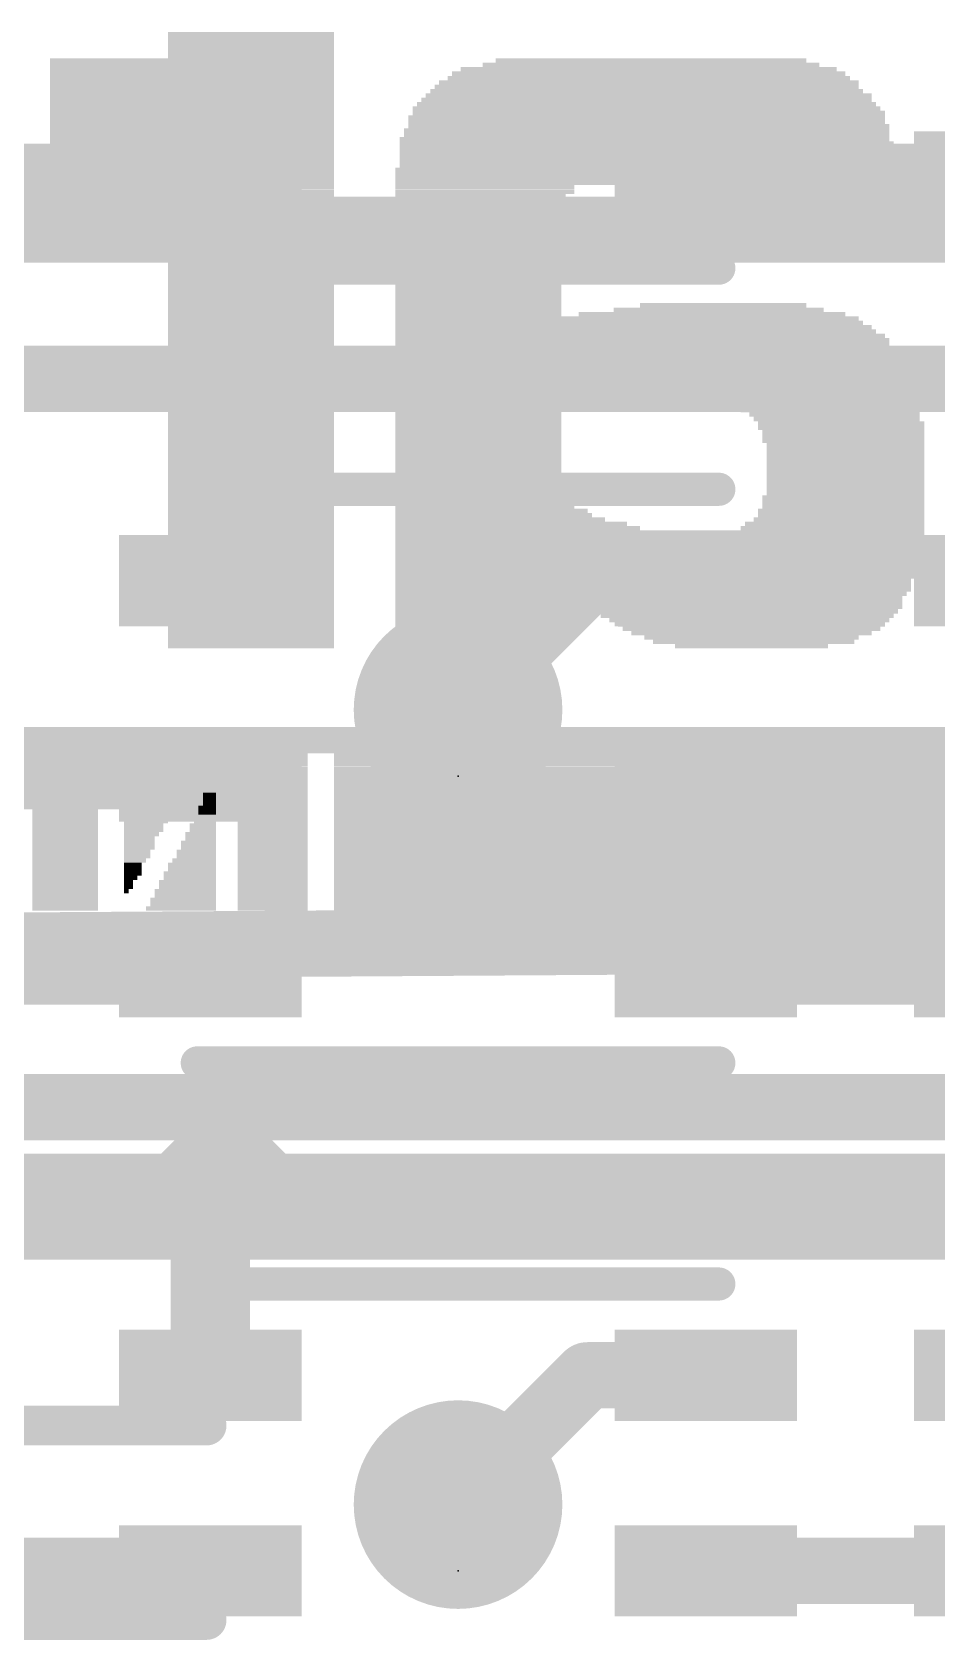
# Model space of a CAD drawing. Extents: x -5.1 to 30.5, y -0.1 to 25.5.
# Drawn here: x 9.54 to 13.01, y 4.82 to 10.98 of the extents above; entities that cross this region are included whole.
import ezdxf

# ---------------------------------------------------------------- set-up
doc = ezdxf.new("R2010")
doc.units = 0
for name, color, linetype in [('1', 12, 'CONTINUOUS'), ('16', 132, 'CONTINUOUS'), ('18', 110, 'CONTINUOUS'), ('21', 40, 'CONTINUOUS'), ('22', 6, 'CONTINUOUS'), ('23', 53, 'CONTINUOUS')]:
    doc.layers.add(name, color=color, linetype=linetype)

# ---------------------------------------------------------------- blocks, each defined once
blk = doc.blocks.new('RECT')
blk.add_solid([(-0.5, -0.5), (0.5, -0.5), (-0.5, 0.5), (0.5, 0.5)])
blk = doc.blocks.new('ROUNDV')
at = {"const_width": 0.5}
blk.add_lwpolyline([(0, -0.25, 1), (0, 0.25, 1), (0, -0.25)], format="xyb", dxfattribs=at)

msp = doc.modelspace()

# ---------------------------------------------------------------- linework, layer by layer
at = {"layer": '1'}
for points, const_width in [([(9.078, 10.426), (10.226, 10.426)], 0.254), ([(12.126, 10.426), (13.274, 10.426)], 0.254), ([(11.176, 8.382), (11.672, 8.878)], 0.254), ([(11.672, 8.878), (12.126, 8.878)], 0.254), ([(9.078, 8.128), (10.226, 8.128)], 0.254), ([(12.126, 8.128), (13.274, 8.128)], 0.254), ([(9.078, 7.378), (10.226, 7.378)], 0.254), ([(13.274, 7.378), (12.126, 7.378)], 0.254), ([(10.287, 6.477), (7.112, 6.477)], 0.4064), ([(13.2715, 6.477), (10.287, 6.477)], 0.4064), ([(10.226, 5.83), (10.226, 6.477)], 0.3048), ([(10.226, 6.477), (10.287, 6.477)], 0.3048), ([(11.176, 5.334), (11.672, 5.83)], 0.254), ([(11.672, 5.83), (12.126, 5.83)], 0.254), ([(9.078, 5.08), (10.226, 5.08)], 0.254), ([(12.126, 5.08), (13.274, 5.08)], 0.254)]:
    msp.add_lwpolyline(points, dxfattribs=dict(at, const_width=const_width))
for points, const_width in [([(10.226, 10.3625, 1), (10.226, 10.4895)], 0.127), ([(12.126, 10.4895, 1), (12.126, 10.3625)], 0.127), ([(11.672, 8.9415, 1), (11.672, 8.8145)], 0.127), ([(11.7169, 8.8331, 1), (11.6271, 8.9229)], 0.127), ([(12.126, 8.8145, 1), (12.126, 8.9415)], 0.127), ([(11.1311, 8.4269, 1), (11.2209, 8.3371)], 0.127), ([(10.226, 8.0645, 1), (10.226, 8.1915)], 0.127), ([(12.126, 8.1915, 1), (12.126, 8.0645)], 0.127), ([(10.226, 7.3145, 1), (10.226, 7.4415)], 0.127), ([(12.126, 7.4415, 1), (12.126, 7.3145)], 0.127), ([(10.287, 6.5786, 1), (10.287, 6.3754)], 0.2032), ([(10.287, 6.3754, 1), (10.287, 6.5786)], 0.2032), ([(10.3022, 6.477, 1), (10.1498, 6.477)], 0.1524), ([(10.226, 6.5532, 1), (10.226, 6.4008)], 0.1524), ([(10.287, 6.4008, 1), (10.287, 6.5532)], 0.1524), ([(11.672, 5.8935, 1), (11.672, 5.7665)], 0.127), ([(11.7169, 5.7851, 1), (11.6271, 5.8749)], 0.127), ([(12.126, 5.7665, 1), (12.126, 5.8935)], 0.127), ([(10.1498, 5.83, 1), (10.3022, 5.83)], 0.1524), ([(11.1311, 5.3789, 1), (11.2209, 5.2891)], 0.127), ([(10.226, 5.0165, 1), (10.226, 5.1435)], 0.127), ([(12.126, 5.1435, 1), (12.126, 5.0165)], 0.127)]:
    msp.add_lwpolyline(points, format="xyb", dxfattribs=dict(at, const_width=const_width))
at = {"layer": '16', "const_width": 0.254}
for points in [[(2.2225, 10.2235), (21.59, 10.2235)], [(1.0795, 9.652), (21.463, 9.652)], [(2.032, 7.4295), (21.5265, 7.5565)], [(2.794, 6.858), (21.3995, 6.858)]]:
    msp.add_lwpolyline(points, dxfattribs=at)
at = {"layer": '21', "const_width": 0.0635}
for points in [[(10.176, 10.1078, 1), (10.176, 10.0442)], [(12.176, 10.0442, 1), (12.176, 10.1078)], [(10.2985, 9.8985, 1), (10.2535, 9.8535)], [(10.2985, 9.8535, 1), (10.2535, 9.8985)], [(10.2985, 9.7535, 1), (10.2535, 9.7985)], [(10.076, 9.7078, 1), (10.076, 9.6442)], [(10.076, 9.7078, 1), (10.076, 9.6442)], [(10.0535, 9.6985, 1), (10.0985, 9.6535)], [(10.1535, 9.6985, 1), (10.1985, 9.6535)], [(10.176, 9.6442, 1), (10.176, 9.7078)], [(10.376, 9.7078, 1), (10.376, 9.6442)], [(10.376, 9.6442, 1), (10.376, 9.7078)], [(10.4535, 9.6535, 1), (10.4985, 9.6985)], [(10.476, 9.6442, 1), (10.476, 9.7078)], [(10.176, 9.2598, 1), (10.176, 9.1962)], [(12.176, 9.1962, 1), (12.176, 9.2598)], [(10.176, 7.0598, 1), (10.176, 6.9963)], [(12.176, 6.9963, 1), (12.176, 7.0598)], [(10.2985, 6.8505, 1), (10.2535, 6.8055)], [(10.2985, 6.8055, 1), (10.2535, 6.8505)], [(10.2985, 6.7055, 1), (10.2535, 6.7505)], [(10.0535, 6.6505, 1), (10.0985, 6.6055)], [(10.076, 6.6597, 1), (10.076, 6.5963)], [(10.076, 6.6597, 1), (10.076, 6.5963)], [(10.1535, 6.6505, 1), (10.1985, 6.6055)], [(10.176, 6.5963, 1), (10.176, 6.6597)], [(10.376, 6.6597, 1), (10.376, 6.5963)], [(10.376, 6.5963, 1), (10.376, 6.6597)], [(10.4535, 6.6055, 1), (10.4985, 6.6505)], [(10.476, 6.5963, 1), (10.476, 6.6597)], [(10.176, 6.2118, 1), (10.176, 6.1483)], [(12.176, 6.1483, 1), (12.176, 6.2118)]]:
    msp.add_lwpolyline(points, format="xyb", dxfattribs=at)
at = {"layer": '21', "const_width": 0.127}
for points in [[(12.176, 10.076), (10.176, 10.076)], [(10.276, 9.876), (10.076, 9.676)], [(10.476, 9.676), (10.276, 9.876)], [(10.176, 9.676), (10.276, 9.776)], [(10.076, 9.676), (10.376, 9.676)], [(10.076, 9.676), (10.176, 9.676)], [(10.376, 9.676), (10.476, 9.676)], [(12.176, 9.228), (10.176, 9.228)], [(12.176, 7.028), (10.176, 7.028)], [(10.276, 6.828), (10.076, 6.628)], [(10.476, 6.628), (10.276, 6.828)], [(10.176, 6.628), (10.276, 6.728)], [(10.076, 6.628), (10.376, 6.628)], [(10.076, 6.628), (10.176, 6.628)], [(10.376, 6.628), (10.476, 6.628)], [(12.176, 6.18), (10.176, 6.18)]]:
    msp.add_lwpolyline(points, dxfattribs=at)
at = {"layer": '22', "const_width": 0.1524}
for points in [[(9.4661, 5.6372), (10.2118, 5.6372)], [(10.2118, 4.8915), (9.4661, 4.8915)]]:
    msp.add_lwpolyline(points, dxfattribs=at)
at = {"layer": '22', "const_width": 0.0762}
for points in [[(10.2118, 5.5991, 1), (10.2118, 5.6753)], [(10.2118, 4.8534, 1), (10.2118, 4.9296)]]:
    msp.add_lwpolyline(points, format="xyb", dxfattribs=at)
at = {"layer": '23'}
for p in [(11.176, 8.128), (11.176, 5.08)]:
    msp.add_point(p, dxfattribs=at)

# ---------------------------------------------------------------- block references
at = {"layer": '1', "xscale": 0.7, "yscale": 0.35, "rotation": 180}
for p in [(10.226, 10.426), (12.126, 10.426), (13.274, 10.426), (10.226, 8.878), (12.126, 8.878), (13.274, 8.878), (10.226, 8.128), (12.126, 8.128), (13.274, 8.128), (10.226, 7.378), (12.126, 7.378), (13.274, 7.378), (10.226, 5.83), (12.126, 5.83), (13.274, 5.83), (10.226, 5.08), (12.126, 5.08), (13.274, 5.08)]:
    msp.add_blockref('RECT', p, dxfattribs=at)
at = {"layer": '18', "xscale": 0.8001, "yscale": 0.8001}
for p in [(11.176, 8.382), (11.176, 8.382), (11.176, 5.334), (11.176, 5.334)]:
    msp.add_blockref('ROUNDV', p, dxfattribs=at)
at = {"layer": '22', "rotation": 180}
for p, xscale, yscale in [((10.3818, 10.9728), 0.6371, 0.0168), ((10.3818, 10.9561), 0.6371, 0.0167), ((10.3818, 10.9393), 0.6371, 0.0168), ((10.3818, 10.9225), 0.6371, 0.0168), ((10.3818, 10.9058), 0.6371, 0.0167), ((10.1555, 10.8722), 1.0897, 0.0168), ((10.1555, 10.8555), 1.0897, 0.0167), ((10.3818, 10.889), 0.6371, 0.0168), ((11.9157, 10.8555), 1.2909, 0.0167), ((11.9157, 10.8722), 1.1903, 0.0168), ((10.1555, 10.8387), 1.0897, 0.0168), ((10.1555, 10.8219), 1.0897, 0.0168), ((10.1555, 10.8052), 1.0897, 0.0167), ((10.1555, 10.7884), 1.0897, 0.0168), ((11.9073, 10.7884), 1.6093, 0.0168), ((11.9073, 10.8052), 1.5423, 0.0167), ((11.9073, 10.8219), 1.5087, 0.0168), ((11.9073, 10.8387), 1.4417, 0.0168), ((10.1555, 10.7717), 1.0897, 0.0167), ((10.1555, 10.7549), 1.0897, 0.0168), ((10.1555, 10.7381), 1.0897, 0.0168), ((10.1555, 10.7214), 1.0897, 0.0167), ((11.8989, 10.7214), 1.7267, 0.0167), ((11.9073, 10.7381), 1.7099, 0.0168), ((11.8989, 10.7549), 1.6596, 0.0168), ((11.8989, 10.7717), 1.6261, 0.0167), ((10.1555, 10.7046), 1.0897, 0.0168), ((10.1555, 10.6878), 1.0897, 0.0168), ((10.1555, 10.6711), 1.0897, 0.0167), ((11.8989, 10.6878), 1.7938, 0.0168), ((11.9073, 10.6711), 1.8105, 0.0167), ((11.8989, 10.7046), 1.7602, 0.0168), ((10.1555, 10.6543), 1.0897, 0.0168), ((10.1555, 10.6375), 1.0897, 0.0168), ((10.1555, 10.6208), 1.0897, 0.0167), ((10.1555, 10.604), 1.0897, 0.0168), ((11.8989, 10.604), 1.8608, 0.0168), ((11.8989, 10.6543), 1.8273, 0.0168), ((11.8989, 10.6375), 1.8273, 0.0168), ((11.9073, 10.6208), 1.8441, 0.0167), ((10.1555, 10.5872), 1.0897, 0.0168), ((10.1555, 10.5705), 1.0897, 0.0167), ((10.1555, 10.5537), 1.0897, 0.0168), ((10.1555, 10.537), 1.0897, 0.0167), ((11.8905, 10.5705), 1.8776, 0.0167), ((11.8989, 10.5537), 1.8943, 0.0168), ((11.8989, 10.537), 1.8943, 0.0167), ((11.8989, 10.5872), 1.8608, 0.0168), ((10.1555, 10.5202), 1.0897, 0.0168), ((10.1555, 10.5034), 1.0897, 0.0168), ((10.1555, 10.4867), 1.0897, 0.0167), ((11.8989, 10.5202), 1.8943, 0.0168), ((11.9073, 10.5034), 1.9111, 0.0168), ((11.9073, 10.4867), 1.9111, 0.0167), ((10.1555, 10.4699), 1.0897, 0.0168), ((10.1555, 10.4531), 1.0897, 0.0168), ((10.1555, 10.4364), 1.0897, 0.0167), ((10.1555, 10.4196), 1.0897, 0.0168), ((11.8989, 10.4531), 1.9278, 0.0168), ((11.8989, 10.4364), 1.9278, 0.0167), ((11.8989, 10.4196), 1.9278, 0.0168), ((11.9073, 10.4699), 1.9111, 0.0168), ((10.1555, 10.4028), 1.0897, 0.0168), ((10.1555, 10.3861), 1.0897, 0.0167), ((10.3818, 10.3693), 0.6371, 0.0168), ((10.3818, 10.3526), 0.6371, 0.0167), ((11.8989, 10.4028), 1.9278, 0.0168), ((11.2787, 10.3861), 0.6873, 0.0167), ((11.2787, 10.3693), 0.6873, 0.0168), ((11.2619, 10.3526), 0.6537, 0.0167), ((12.5359, 10.3861), 0.6538, 0.0167), ((12.5443, 10.3693), 0.637, 0.0168), ((12.5526, 10.3526), 0.6203, 0.0167), ((10.3818, 10.3358), 0.6371, 0.0168), ((10.3818, 10.319), 0.6371, 0.0168), ((10.3818, 10.3023), 0.6371, 0.0167), ((11.2535, 10.3023), 0.637, 0.0167), ((11.2619, 10.3358), 0.6537, 0.0168), ((11.2619, 10.319), 0.6537, 0.0168), ((12.561, 10.3358), 0.6035, 0.0168), ((12.5694, 10.319), 0.6203, 0.0168), ((12.5694, 10.3023), 0.6203, 0.0167), ((10.3818, 10.2855), 0.6371, 0.0168), ((10.3818, 10.2687), 0.6371, 0.0168), ((10.3818, 10.252), 0.6371, 0.0167), ((10.3818, 10.2352), 0.6371, 0.0168), ((11.2535, 10.2855), 0.637, 0.0168), ((11.2535, 10.2687), 0.637, 0.0168), ((11.2535, 10.252), 0.637, 0.0167), ((11.2535, 10.2352), 0.637, 0.0168), ((12.5694, 10.2855), 0.6203, 0.0168), ((12.5694, 10.2687), 0.6203, 0.0168), ((12.5778, 10.252), 0.6035, 0.0167), ((12.5778, 10.2352), 0.6035, 0.0168), ((10.3818, 10.2184), 0.6371, 0.0168), ((10.3818, 10.2017), 0.6371, 0.0167), ((10.3818, 10.1849), 0.6371, 0.0168), ((10.3818, 10.1681), 0.6371, 0.0168), ((11.2535, 10.2184), 0.637, 0.0168), ((11.2535, 10.2017), 0.637, 0.0167), ((11.2535, 10.1849), 0.637, 0.0168), ((11.2535, 10.1681), 0.637, 0.0168), ((12.5778, 10.2184), 0.6035, 0.0168), ((12.5778, 10.2017), 0.6035, 0.0167), ((12.5778, 10.1849), 0.6035, 0.0168), ((12.5778, 10.1681), 0.6035, 0.0168), ((10.3818, 10.1514), 0.6371, 0.0167), ((10.3818, 10.1346), 0.6371, 0.0168), ((10.3818, 10.1179), 0.6371, 0.0167), ((11.2535, 10.1514), 0.637, 0.0167), ((11.2535, 10.1346), 0.637, 0.0168), ((11.2535, 10.1179), 0.637, 0.0167), ((10.3818, 10.1011), 0.6371, 0.0168), ((10.3818, 10.0843), 0.6371, 0.0168), ((10.3818, 10.0676), 0.6371, 0.0167), ((10.3818, 10.0508), 0.6371, 0.0168), ((11.2535, 10.1011), 0.637, 0.0168), ((11.2535, 10.0843), 0.637, 0.0168), ((11.2535, 10.0676), 0.637, 0.0167), ((11.2535, 10.0508), 0.637, 0.0168), ((10.3818, 10.034), 0.6371, 0.0168), ((10.3818, 10.0173), 0.6371, 0.0167), ((10.3818, 10.0005), 0.6371, 0.0168), ((10.3818, 9.9837), 0.6371, 0.0168), ((11.2535, 10.034), 0.637, 0.0168), ((11.2535, 10.0173), 0.637, 0.0167), ((11.2535, 10.0005), 0.637, 0.0168), ((11.2535, 9.9837), 0.637, 0.0168), ((10.3818, 9.967), 0.6371, 0.0167), ((10.3818, 9.9502), 0.6371, 0.0168), ((10.3818, 9.9335), 0.6371, 0.0167), ((11.2535, 9.967), 0.637, 0.0167), ((11.2535, 9.9502), 0.637, 0.0168), ((11.2535, 9.9335), 0.637, 0.0167), ((12.1923, 9.9335), 0.6371, 0.0167), ((10.3818, 9.9167), 0.6371, 0.0168), ((10.3818, 9.8999), 0.6371, 0.0168), ((10.3818, 9.8832), 0.6371, 0.0167), ((10.3818, 9.8664), 0.6371, 0.0168), ((11.2535, 9.9167), 0.637, 0.0168), ((11.2535, 9.8999), 0.637, 0.0168), ((11.8235, 9.8832), 1.7769, 0.0167), ((11.8319, 9.8664), 1.7937, 0.0168), ((12.1503, 9.8999), 1.0226, 0.0168), ((12.1755, 9.9167), 0.8046, 0.0168), ((10.3818, 9.8496), 0.6371, 0.0168), ((10.3818, 9.8329), 0.6371, 0.0167), ((10.3818, 9.8161), 0.6371, 0.0168), ((10.3818, 9.7993), 0.6371, 0.0168), ((11.8486, 9.8496), 1.8272, 0.0168), ((11.857, 9.8329), 1.844, 0.0167), ((11.8738, 9.8161), 1.8775, 0.0168), ((11.8822, 9.7993), 1.8943, 0.0168), ((10.3818, 9.7826), 0.6371, 0.0167), ((10.3818, 9.7658), 0.6371, 0.0168), ((10.3818, 9.749), 0.6371, 0.0168), ((11.8822, 9.7826), 1.8943, 0.0167), ((11.8905, 9.7658), 1.911, 0.0168), ((11.8989, 9.749), 1.9278, 0.0168), ((10.3818, 9.7323), 0.6371, 0.0167), ((10.3818, 9.7155), 0.6371, 0.0168), ((10.3818, 9.6988), 0.6371, 0.0167), ((10.3818, 9.682), 0.6371, 0.0168), ((11.9073, 9.7323), 1.9446, 0.0167), ((11.9073, 9.7155), 1.9446, 0.0168), ((11.9157, 9.6988), 1.9613, 0.0167), ((11.9157, 9.682), 1.9613, 0.0168), ((10.3818, 9.6652), 0.6371, 0.0168), ((10.3818, 9.6485), 0.6371, 0.0167), ((10.3818, 9.6317), 0.6371, 0.0168), ((10.3818, 9.6149), 0.6371, 0.0168), ((11.9241, 9.6652), 1.9781, 0.0168), ((11.9241, 9.6485), 1.9781, 0.0167), ((11.9241, 9.6317), 1.9781, 0.0168), ((11.9325, 9.6149), 1.9949, 0.0168), ((10.3818, 9.5982), 0.6371, 0.0167), ((10.3818, 9.5814), 0.6371, 0.0168), ((10.3818, 9.5646), 0.6371, 0.0168), ((11.9325, 9.5982), 1.9949, 0.0167), ((11.9325, 9.5814), 1.9949, 0.0168), ((11.9325, 9.5646), 1.9949, 0.0168), ((10.3818, 9.5479), 0.6371, 0.0167), ((10.3818, 9.5311), 0.6371, 0.0168), ((10.3818, 9.5144), 0.6371, 0.0167), ((10.3818, 9.4976), 0.6371, 0.0168), ((11.2535, 9.5479), 0.637, 0.0167), ((11.2535, 9.5311), 0.637, 0.0168), ((11.2535, 9.5144), 0.637, 0.0167), ((11.2535, 9.4976), 0.637, 0.0168), ((12.5778, 9.5479), 0.7376, 0.0167), ((12.6029, 9.5311), 0.6873, 0.0168), ((12.6197, 9.5144), 0.6538, 0.0167), ((12.6281, 9.4976), 0.637, 0.0168), ((10.3818, 9.4808), 0.6371, 0.0168), ((10.3818, 9.4641), 0.6371, 0.0167), ((10.3818, 9.4473), 0.6371, 0.0168), ((10.3818, 9.4305), 0.6371, 0.0168), ((11.2535, 9.4808), 0.637, 0.0168), ((11.2535, 9.4641), 0.637, 0.0167), ((11.2535, 9.4473), 0.637, 0.0168), ((11.2535, 9.4305), 0.637, 0.0168), ((12.6449, 9.4808), 0.637, 0.0168), ((12.6449, 9.4641), 0.637, 0.0167), ((12.6532, 9.4473), 0.6203, 0.0168), ((12.6532, 9.4305), 0.6203, 0.0168), ((10.3818, 9.4138), 0.6371, 0.0167), ((10.3818, 9.397), 0.6371, 0.0168), ((10.3818, 9.3802), 0.6371, 0.0168), ((11.2535, 9.4138), 0.637, 0.0167), ((11.2535, 9.397), 0.637, 0.0168), ((11.2535, 9.3802), 0.637, 0.0168), ((12.6532, 9.4138), 0.6203, 0.0167), ((12.6616, 9.397), 0.6035, 0.0168), ((12.6616, 9.3802), 0.6035, 0.0168), ((10.3818, 9.3635), 0.6371, 0.0167), ((10.3818, 9.3467), 0.6371, 0.0168), ((10.3818, 9.3299), 0.6371, 0.0168), ((10.3818, 9.3132), 0.6371, 0.0167), ((11.2535, 9.3635), 0.637, 0.0167), ((11.2535, 9.3467), 0.637, 0.0168), ((11.2535, 9.3299), 0.637, 0.0168), ((11.2535, 9.3132), 0.637, 0.0167), ((12.6616, 9.3635), 0.6035, 0.0167), ((12.6616, 9.3467), 0.6035, 0.0168), ((12.6616, 9.3299), 0.6035, 0.0168), ((12.6616, 9.3132), 0.6035, 0.0167), ((10.3818, 9.2964), 0.6371, 0.0168), ((10.3818, 9.2797), 0.6371, 0.0167), ((10.3818, 9.2629), 0.6371, 0.0168), ((10.3818, 9.2461), 0.6371, 0.0168), ((11.2535, 9.2964), 0.637, 0.0168), ((11.2535, 9.2797), 0.637, 0.0167), ((11.2535, 9.2629), 0.637, 0.0168), ((11.2535, 9.2461), 0.637, 0.0168), ((12.6616, 9.2964), 0.6035, 0.0168), ((12.6616, 9.2797), 0.6035, 0.0167), ((12.6616, 9.2629), 0.6035, 0.0168), ((12.6616, 9.2461), 0.6035, 0.0168), ((10.3818, 9.2294), 0.6371, 0.0167), ((10.3818, 9.2126), 0.6371, 0.0168), ((10.3818, 9.1958), 0.6371, 0.0168), ((10.3818, 9.1791), 0.6371, 0.0167), ((11.2535, 9.2294), 0.637, 0.0167), ((11.2535, 9.2126), 0.637, 0.0168), ((11.2535, 9.1958), 0.637, 0.0168), ((11.2619, 9.1791), 0.6537, 0.0167), ((12.6532, 9.1958), 0.6203, 0.0168), ((12.6532, 9.1791), 0.6203, 0.0167), ((12.6616, 9.2294), 0.6035, 0.0167), ((12.6616, 9.2126), 0.6035, 0.0168), ((10.3818, 9.1623), 0.6371, 0.0168), ((10.3818, 9.1455), 0.6371, 0.0168), ((10.3818, 9.1288), 0.6371, 0.0167), ((11.3038, 9.1455), 0.7376, 0.0168), ((11.2787, 9.1623), 0.6873, 0.0168), ((11.3122, 9.1288), 0.7543, 0.0167), ((12.6449, 9.1455), 0.637, 0.0168), ((12.6449, 9.1288), 0.637, 0.0167), ((12.6532, 9.1623), 0.6203, 0.0168), ((10.3818, 9.112), 0.6371, 0.0168), ((10.3818, 9.0953), 0.6371, 0.0167), ((10.3818, 9.0785), 0.6371, 0.0168), ((10.3818, 9.0617), 0.6371, 0.0168), ((11.3373, 9.112), 0.8046, 0.0168), ((11.3792, 9.0953), 0.8884, 0.0167), ((11.9492, 9.0617), 2.0284, 0.0168), ((11.4044, 9.0785), 0.9387, 0.0168), ((12.6113, 9.0785), 0.7041, 0.0168), ((12.6197, 9.0953), 0.6873, 0.0167), ((12.6365, 9.112), 0.6538, 0.0168), ((10.3818, 9.045), 0.6371, 0.0167), ((10.3818, 9.0282), 0.6371, 0.0168), ((10.3818, 9.0114), 0.6371, 0.0168), ((10.3818, 8.9947), 0.6371, 0.0167), ((11.9492, 9.045), 2.0284, 0.0167), ((11.9492, 9.0282), 2.0284, 0.0168), ((11.9408, 9.0114), 2.0116, 0.0168), ((11.9408, 8.9947), 2.0116, 0.0167), ((10.3818, 8.9779), 0.6371, 0.0168), ((10.3818, 8.9611), 0.6371, 0.0168), ((10.3818, 8.9444), 0.6371, 0.0167), ((11.9408, 8.9779), 2.0116, 0.0168), ((11.9408, 8.9611), 2.0116, 0.0168), ((11.9325, 8.9444), 1.9949, 0.0167), ((10.3818, 8.9276), 0.6371, 0.0168), ((10.3818, 8.9108), 0.6371, 0.0168), ((10.3818, 8.8941), 0.6371, 0.0167), ((10.3818, 8.8773), 0.6371, 0.0168), ((11.9325, 8.9276), 1.9949, 0.0168), ((11.9325, 8.9108), 1.9949, 0.0168), ((11.9325, 8.8941), 1.9949, 0.0167), ((11.9241, 8.8773), 1.9781, 0.0168), ((10.3818, 8.8605), 0.6371, 0.0167), ((10.3818, 8.8438), 0.6371, 0.0168), ((10.3818, 8.827), 0.6371, 0.0168), ((10.3818, 8.8102), 0.6371, 0.0167), ((11.2535, 8.8605), 0.637, 0.0167), ((11.2535, 8.8438), 0.637, 0.0168), ((11.2535, 8.827), 0.637, 0.0168), ((11.2535, 8.8102), 0.637, 0.0167), ((12.2509, 8.8605), 1.3244, 0.0167), ((12.2509, 8.8438), 1.3244, 0.0168), ((12.2593, 8.827), 1.274, 0.0168), ((12.2593, 8.8102), 1.2406, 0.0167), ((10.3818, 8.7935), 0.6371, 0.0168), ((10.3818, 8.7767), 0.6371, 0.0168), ((10.3818, 8.7599), 0.6371, 0.0167), ((11.2535, 8.7935), 0.637, 0.0168), ((11.2535, 8.7767), 0.637, 0.0168), ((11.2535, 8.7599), 0.637, 0.0167), ((12.2677, 8.7935), 1.2238, 0.0168), ((12.2845, 8.7767), 1.1903, 0.0168), ((12.2929, 8.7599), 1.1399, 0.0167), ((10.3818, 8.7432), 0.6371, 0.0168), ((10.3818, 8.7264), 0.6371, 0.0168), ((10.3818, 8.7096), 0.6371, 0.0167), ((10.3818, 8.6929), 0.6371, 0.0168), ((11.2535, 8.7432), 0.637, 0.0168), ((11.2535, 8.7264), 0.637, 0.0168), ((11.2535, 8.7096), 0.637, 0.0167), ((11.2535, 8.6929), 0.637, 0.0168), ((12.2845, 8.7432), 1.1231, 0.0168), ((12.2929, 8.7264), 1.0729, 0.0168), ((12.3012, 8.7096), 1.0226, 0.0167), ((12.3013, 8.6929), 0.9891, 0.0168), ((10.3818, 8.6761), 0.6371, 0.0167), ((10.3818, 8.6594), 0.6371, 0.0168), ((10.3818, 8.6426), 0.6371, 0.0168), ((10.3818, 8.6258), 0.6371, 0.0167), ((11.2535, 8.6761), 0.637, 0.0167), ((11.2535, 8.6594), 0.637, 0.0168), ((11.2535, 8.6426), 0.637, 0.0168), ((11.2535, 8.6258), 0.637, 0.0167), ((12.3012, 8.6761), 0.922, 0.0167), ((12.3012, 8.6594), 0.8214, 0.0168), ((12.3096, 8.6426), 0.7712, 0.0168), ((12.3012, 8.6258), 0.5868, 0.0167), ((10.541, 8.3073), 13.998, 0.0168), ((10.541, 8.2905), 13.998, 0.0167), ((10.541, 8.2738), 13.998, 0.0168), ((10.541, 8.257), 13.998, 0.0167), ((10.541, 8.2403), 13.998, 0.0168), ((10.541, 8.2235), 13.998, 0.0168), ((9.6692, 8.2067), 0.2515, 0.0167), ((10.0465, 8.2067), 0.3017, 0.0167), ((10.4656, 8.2067), 0.2683, 0.0167), ((14.1202, 8.2067), 6.8397, 0.0167), ((9.6692, 8.19), 0.2515, 0.0168), ((9.6692, 8.1732), 0.2515, 0.0168), ((9.6692, 8.1564), 0.2515, 0.0167), ((9.6692, 8.1397), 0.2515, 0.0168), ((10.0381, 8.19), 0.285, 0.0168), ((10.0381, 8.1732), 0.285, 0.0168), ((10.0297, 8.1564), 0.2682, 0.0167), ((10.0297, 8.1397), 0.2682, 0.0168), ((10.4656, 8.19), 0.2683, 0.0168), ((10.4656, 8.1732), 0.2683, 0.0168), ((10.4656, 8.1564), 0.2683, 0.0167), ((10.4656, 8.1397), 0.2683, 0.0168), ((14.1202, 8.19), 6.8397, 0.0168), ((14.1202, 8.1732), 6.8397, 0.0168), ((14.1202, 8.1564), 6.8397, 0.0167), ((14.1202, 8.1397), 6.8397, 0.0168), ((9.6692, 8.1229), 0.2515, 0.0168), ((9.6692, 8.1061), 0.2515, 0.0167), ((9.6692, 8.0894), 0.2515, 0.0168), ((9.6692, 8.0726), 0.2515, 0.0168), ((10.0213, 8.1229), 0.2514, 0.0168), ((10.013, 8.1061), 0.2347, 0.0167), ((10.013, 8.0894), 0.2347, 0.0168), ((10.013, 8.0726), 0.2347, 0.0168), ((10.4656, 8.1229), 0.2683, 0.0168), ((10.4656, 8.1061), 0.2683, 0.0167), ((10.4656, 8.0894), 0.2683, 0.0168), ((10.4656, 8.0726), 0.2683, 0.0168), ((14.1202, 8.1229), 6.8397, 0.0168), ((14.1202, 8.1061), 6.8397, 0.0167), ((14.1202, 8.0894), 6.8397, 0.0168), ((14.1202, 8.0726), 6.8397, 0.0168), ((9.6692, 8.0558), 0.2515, 0.0167), ((9.6692, 8.0391), 0.2515, 0.0168), ((9.6692, 8.0224), 0.2515, 0.0167), ((10.0046, 8.0558), 0.2179, 0.0167), ((9.9962, 8.0391), 0.2012, 0.0168), ((9.9962, 8.0224), 0.2012, 0.0167), ((10.2225, 8.0558), 0.0503, 0.0167), ((10.2225, 8.0391), 0.0503, 0.0168), ((10.2225, 8.0224), 0.0503, 0.0167), ((10.4656, 8.0558), 0.2683, 0.0167), ((10.4656, 8.0391), 0.2683, 0.0168), ((10.4656, 8.0224), 0.2683, 0.0167), ((14.1202, 8.0558), 6.8397, 0.0167), ((14.1202, 8.0391), 6.8397, 0.0168), ((14.1202, 8.0224), 6.8397, 0.0167), ((9.6692, 8.0056), 0.2515, 0.0168), ((9.6692, 7.9888), 0.2515, 0.0168), ((9.6692, 7.9721), 0.2515, 0.0167), ((9.6692, 7.9553), 0.2515, 0.0168), ((9.9878, 8.0056), 0.1844, 0.0168), ((9.9878, 7.9888), 0.1844, 0.0168), ((9.9794, 7.9721), 0.1676, 0.0167), ((9.9794, 7.9553), 0.1676, 0.0168), ((10.2057, 7.9721), 0.0838, 0.0167), ((10.2057, 7.9553), 0.0838, 0.0168), ((10.2141, 8.0056), 0.067, 0.0168), ((10.2141, 7.9888), 0.067, 0.0168), ((10.4656, 8.0056), 0.2683, 0.0168), ((10.4656, 7.9888), 0.2683, 0.0168), ((10.4656, 7.9721), 0.2683, 0.0167), ((10.4656, 7.9553), 0.2683, 0.0168), ((14.1202, 8.0056), 6.8397, 0.0168), ((14.1202, 7.9888), 6.8397, 0.0168), ((14.1202, 7.9721), 6.8397, 0.0167), ((14.1202, 7.9553), 6.8397, 0.0168), ((9.6692, 7.9385), 0.2515, 0.0168), ((9.6692, 7.9218), 0.2515, 0.0167), ((9.6692, 7.905), 0.2515, 0.0168), ((9.6692, 7.8882), 0.2515, 0.0168), ((9.971, 7.9385), 0.1509, 0.0168), ((9.971, 7.9218), 0.1509, 0.0167), ((9.9627, 7.905), 0.1341, 0.0168), ((9.9543, 7.8882), 0.1173, 0.0168), ((10.189, 7.905), 0.1173, 0.0168), ((10.189, 7.8882), 0.1173, 0.0168), ((10.1973, 7.9385), 0.1006, 0.0168), ((10.1973, 7.9218), 0.1006, 0.0167), ((10.4656, 7.9385), 0.2683, 0.0168), ((10.4656, 7.9218), 0.2683, 0.0167), ((10.4656, 7.905), 0.2683, 0.0168), ((10.4656, 7.8882), 0.2683, 0.0168), ((14.1202, 7.9385), 6.8397, 0.0168), ((14.1202, 7.9218), 6.8397, 0.0167), ((14.1202, 7.905), 6.8397, 0.0168), ((14.1202, 7.8882), 6.8397, 0.0168), ((9.6692, 7.8715), 0.2515, 0.0167), ((9.6692, 7.8547), 0.2515, 0.0168), ((9.6692, 7.838), 0.2515, 0.0167), ((9.9543, 7.8715), 0.1173, 0.0167), ((9.9543, 7.8547), 0.1173, 0.0168), ((9.9459, 7.838), 0.1006, 0.0167), ((10.1722, 7.838), 0.1508, 0.0167), ((10.1806, 7.8715), 0.1341, 0.0167), ((10.1806, 7.8547), 0.1341, 0.0168), ((10.4656, 7.8715), 0.2683, 0.0167), ((10.4656, 7.8547), 0.2683, 0.0168), ((10.4656, 7.838), 0.2683, 0.0167), ((14.1202, 7.8715), 6.8397, 0.0167), ((14.1202, 7.8547), 6.8397, 0.0168), ((14.1202, 7.838), 6.8397, 0.0167), ((9.6692, 7.8212), 0.2515, 0.0168), ((9.6692, 7.8044), 0.2515, 0.0168), ((9.6692, 7.7877), 0.2515, 0.0167), ((9.6692, 7.7709), 0.2515, 0.0168), ((9.9459, 7.8212), 0.1006, 0.0168), ((9.9375, 7.8044), 0.0838, 0.0168), ((9.9291, 7.7877), 0.067, 0.0167), ((9.9291, 7.7709), 0.067, 0.0168), ((10.1554, 7.7877), 0.1844, 0.0167), ((10.1554, 7.7709), 0.1844, 0.0168), ((10.1638, 7.8044), 0.1676, 0.0168), ((10.1722, 7.8212), 0.1508, 0.0168), ((10.4656, 7.8212), 0.2683, 0.0168), ((10.4656, 7.8044), 0.2683, 0.0168), ((10.4656, 7.7877), 0.2683, 0.0167), ((10.4656, 7.7709), 0.2683, 0.0168), ((14.1202, 7.8212), 6.8397, 0.0168), ((14.1202, 7.8044), 6.8397, 0.0168), ((14.1202, 7.7877), 6.8397, 0.0167), ((14.1202, 7.7709), 6.8397, 0.0168), ((9.6692, 7.7541), 0.2515, 0.0168), ((9.6692, 7.7374), 0.2515, 0.0167), ((9.6692, 7.7206), 0.2515, 0.0168), ((9.6692, 7.7038), 0.2515, 0.0168), ((9.9291, 7.7541), 0.067, 0.0168), ((9.9207, 7.7374), 0.0503, 0.0167), ((9.9123, 7.7206), 0.0335, 0.0168), ((9.9123, 7.7038), 0.0335, 0.0168), ((10.1387, 7.7206), 0.2179, 0.0168), ((10.1387, 7.7038), 0.2179, 0.0168), ((10.1471, 7.7541), 0.2011, 0.0168), ((10.1471, 7.7374), 0.2011, 0.0167), ((10.4656, 7.7541), 0.2683, 0.0168), ((10.4656, 7.7374), 0.2683, 0.0167), ((10.4656, 7.7206), 0.2683, 0.0168), ((10.4656, 7.7038), 0.2683, 0.0168), ((14.1202, 7.7541), 6.8397, 0.0168), ((14.1202, 7.7374), 6.8397, 0.0167), ((14.1202, 7.7206), 6.8397, 0.0168), ((14.1202, 7.7038), 6.8397, 0.0168), ((9.6692, 7.6871), 0.2515, 0.0167), ((9.6692, 7.6703), 0.2515, 0.0168), ((9.6692, 7.6535), 0.2515, 0.0168), ((9.904, 7.6871), 0.0167, 0.0167), ((10.1219, 7.6535), 0.2514, 0.0168), ((10.1303, 7.6871), 0.2347, 0.0167), ((10.1303, 7.6703), 0.2347, 0.0168), ((10.4656, 7.6871), 0.2683, 0.0167), ((10.4656, 7.6703), 0.2683, 0.0168), ((10.4656, 7.6535), 0.2683, 0.0168), ((14.1202, 7.6871), 6.8397, 0.0167), ((14.1202, 7.6703), 6.8397, 0.0168), ((14.1202, 7.6535), 6.8397, 0.0168), ((9.6692, 7.6368), 0.2515, 0.0167), ((9.6692, 7.62), 0.2515, 0.0168), ((10.1135, 7.62), 0.2682, 0.0168), ((10.1219, 7.6368), 0.2514, 0.0167), ((10.4656, 7.6368), 0.2683, 0.0167), ((10.4656, 7.62), 0.2683, 0.0168), ((14.1202, 7.6368), 6.8397, 0.0167), ((14.1202, 7.62), 6.8397, 0.0168)]:
    msp.add_blockref('RECT', p, dxfattribs=dict(at, xscale=xscale, yscale=yscale))

doc.saveas('drawing.dxf')
